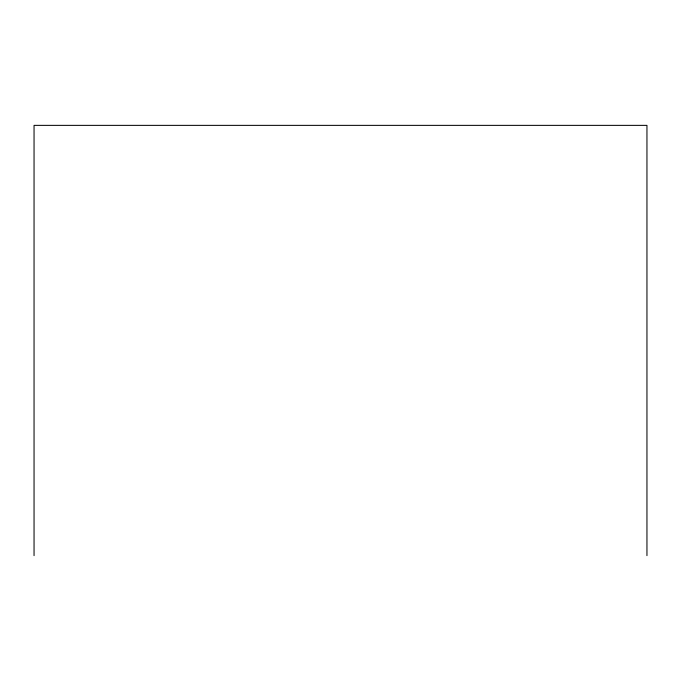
<?xml version="1.0" encoding="UTF-8"?>
<svg xmlns="http://www.w3.org/2000/svg" width="681" height="681" viewBox="0 0 681 681"><rect width="100%" height="100%" fill="white"/><g stroke="black" fill="none" stroke-linecap="round" stroke-linejoin="round"><path stroke-width="1.02" d="M646.95 555.636L646.95 125.364L34.05 125.364L34.05 555.636"/></g></svg>
